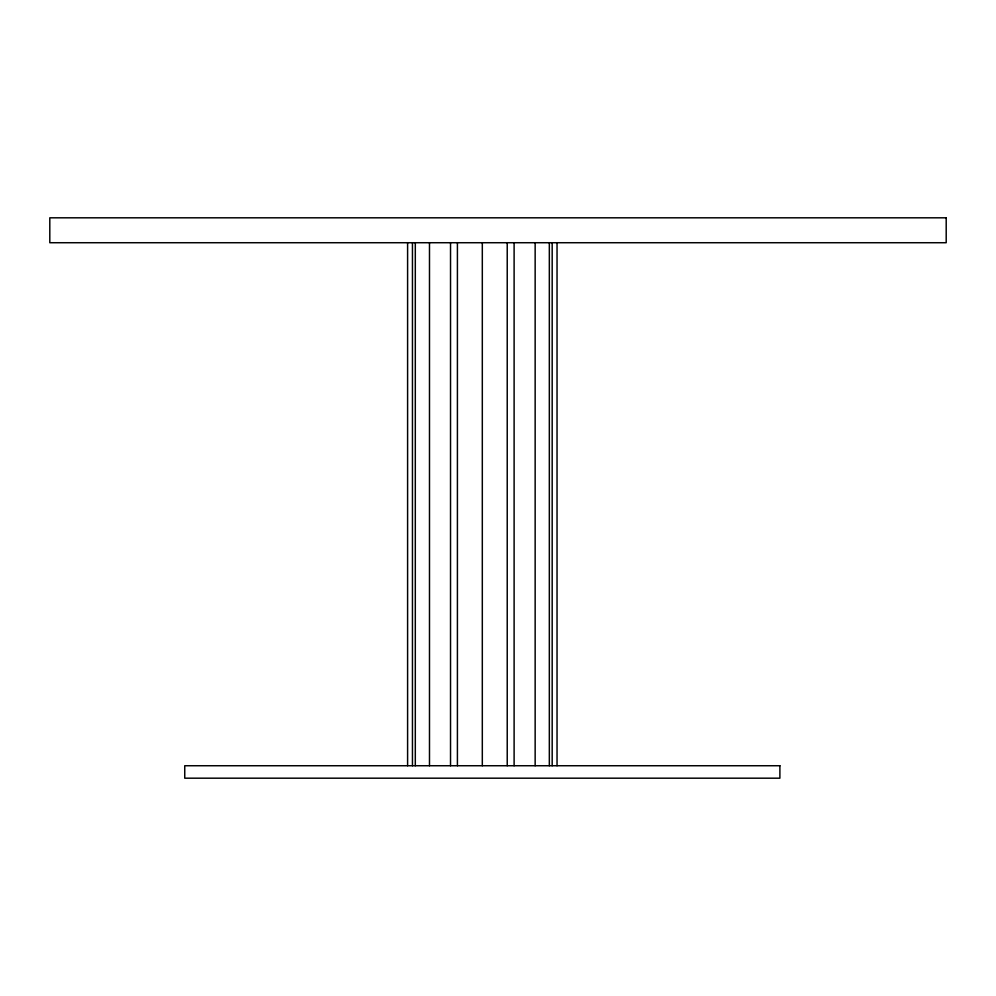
<?xml version="1.0" encoding="UTF-8"?>
<svg xmlns="http://www.w3.org/2000/svg" width="996" height="996" viewBox="0 0 996 996"><rect width="100%" height="100%" fill="white"/><g stroke="black" fill="none" stroke-linecap="round" stroke-linejoin="round"><path stroke-width="1.49" d="M557.038 242.725L557.038 765.737M552.182 242.725L552.182 765.737M549.331 242.725L549.331 765.737M535.151 242.725L535.151 765.737M514.11 242.725L514.11 765.737M507.225 242.725L507.225 765.737M482.313 242.725L482.313 765.737M457.413 242.725L457.413 765.737M450.528 242.725L450.528 765.737M429.488 242.725L429.488 765.737M415.307 242.725L415.307 765.737M412.456 242.725L412.456 765.737M407.601 242.725L407.601 765.737M946.2 217.813L49.8 217.813L49.8 242.725L946.2 242.725L946.2 217.813M779.893 765.737L184.746 765.737L184.746 778.187L779.893 778.187L779.893 765.737"/></g></svg>
